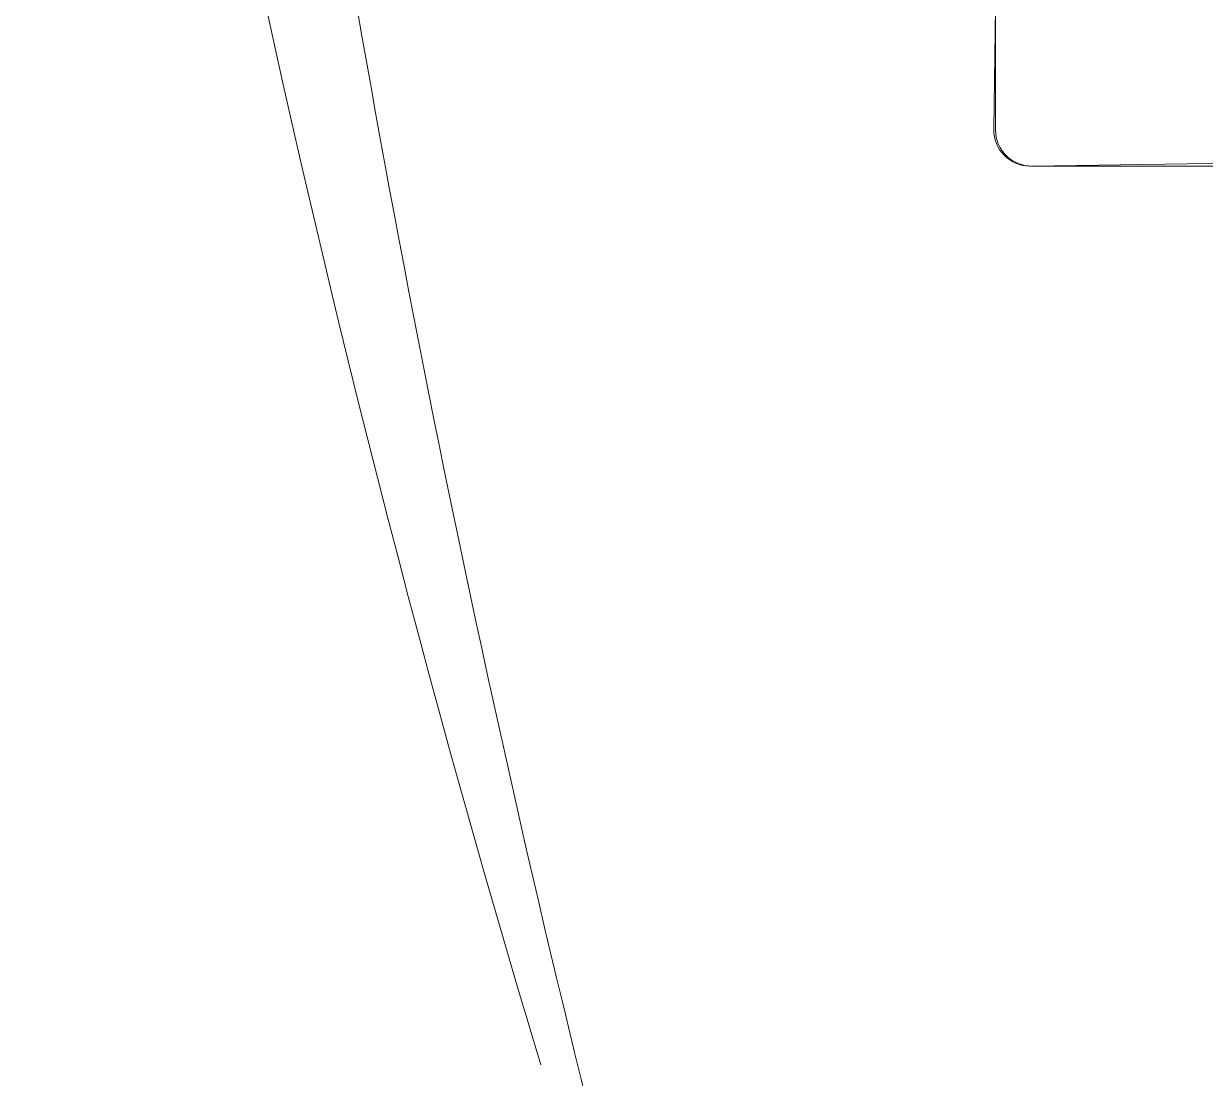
# Model space of a CAD drawing. Header units: millimetres. Extents: x 72 to 2826, y -203 to 794.
# Drawn here: x 1756.9581 to 1757.074, y 386.1312 to 386.2346 of the extents above; entities that cross this region are included whole.
import ezdxf

# ---------------------------------------------------------------- set-up
doc = ezdxf.new("R2010")
doc.units = ezdxf.units.MM
doc.layers.add('mobiliario', color=252, linetype='Continuous', lineweight=9)

# ---------------------------------------------------------------- blocks, each defined once
blk = doc.blocks.new('SE2')
at = {"layer": 'mobiliario'}
for p, q in [((125.2446907471921, 345.6395711531097), (125.2718823508086, 345.6395711531097)), ((125.2947371616606, 345.6395711531097), (126.333180547275, 345.6395711531097)), ((130.0712293895249, 345.5713355498545), (125.2947371616606, 345.6395711531097)), ((126.333180547275, 345.6395711531097), (128.933180547275, 345.6395711531097)), ((128.933180547275, 345.6395711531097), (130.0216703473578, 345.6395711531097)), ((124.4833097562343, 342.1305265259558), (124.4447723673525, 344.8281437476835)), ((124.4833097562343, 344.8396527732701), (124.4833097562343, 338.6773580736037))]:
    blk.add_line(p, q, dxfattribs=at)
for centre, radius, start, end in [((455.9371107061222, 282.2468913631313), 350.7510704624746, 163.9462657584866, 175.9971853470821), ((414.4383088392697, 275.1607585681447), 313.354546070946, 163.2333854667991, 173.74638482538), ((125.2446907471921, 344.8395711531098), 0.8000000000000008, 90, 180.8184554616923), ((125.2833097562343, 344.8396527732701), 0.8000000000000067, 89.18154453831275, 180)]:
    blk.add_arc(centre, radius, start, end, dxfattribs=at)

msp = doc.modelspace()

# ---------------------------------------------------------------- block references
at = {"xscale": -0.0044247438065974, "yscale": 0.0044247438065974, "zscale": 0.0044247438065974, "rotation": 180}
msp.add_blockref('SE2', (1756.502621598068, 387.7499937321006), dxfattribs=at)

doc.saveas('drawing.dxf')
